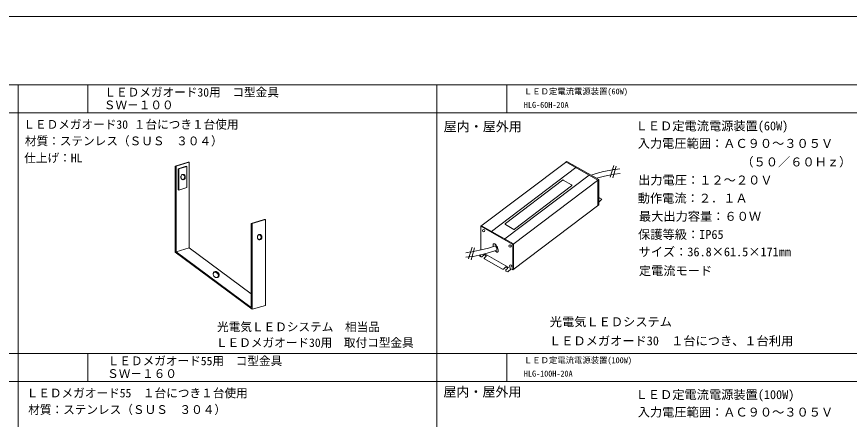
# Model space of a CAD drawing. Units: millimetres, scale not verified. Extents: x -357 to 206, y -169 to 227.
# Drawn here: x -72.8 to 106.1, y 140.3 to 226.9 of the extents above; entities that cross this region are included whole.
import ezdxf
from ezdxf.enums import TextEntityAlignment as Align

# ---------------------------------------------------------------- set-up
doc = ezdxf.new("R2010")
doc.units = ezdxf.units.MM
doc.header["$LTSCALE"] = 3
doc.linetypes.add('CHAIN1', pattern=[8, 5, -1, 1, -1])
doc.linetypes.add('DASHED1', pattern=[1.8, 1.2, -0.6])
for name, color, linetype, lineweight in [('0-0_建築図', 7, 'Continuous', 9), ('0-1', 7, 'Continuous', 18), ('0-2', 7, 'Continuous', 18)]:
    doc.layers.add(name, color=color, linetype=linetype, lineweight=lineweight)
doc.styles.add('ＭＳ ゴシック', font='')
doc.styles.get('ＭＳ ゴシック').set_extended_font_data('MS Gothic')

msp = doc.modelspace()

# ---------------------------------------------------------------- linework, layer by layer
at = {"layer": '0-0_建築図', "lineweight": 18}
for p, q in [((197.535, 212.221), (-341.965, 212.221)), ((-72.465, 212.221), (-72.465, -134.504)), ((-57.465, 212.221), (-57.465, 206.221)), ((17.535, 212.221), (17.535, -134.504)), ((32.535, 212.221), (32.535, 206.221)), ((197.535, 206.221), (-341.965, 206.221)), ((-38.501, 194.788), (-35.691, 195.643)), ((-35.691, 195.643), (-35.919, 195.643)), ((-35.691, 177.208), (-35.691, 195.643)), ((-38.729, 194.788), (-38.729, 176.283)), ((-38.501, 194.788), (-38.501, 176.353)), ((-22.151, 182.403), (-19.341, 183.258)), ((-19.341, 183.258), (-19.569, 183.258)), ((-19.341, 164.823), (-19.341, 183.258)), ((-22.379, 182.403), (-22.379, 164.377)), ((-22.151, 182.403), (-22.151, 163.968)), ((-38.501, 176.353), (-35.691, 177.208)), ((-35.691, 177.208), (-22.379, 167.319)), ((-38.729, 176.283), (-22.151, 163.968)), ((-38.501, 176.353), (-22.379, 164.377)), ((-30.257, 171.936), (-30.479, 171.838)), ((-30.231, 171.942), (-30.007, 171.949)), ((-29.434, 171.145), (-29.6, 170.838)), ((-29.426, 171.179), (-29.428, 171.368)), ((-22.151, 163.968), (-19.341, 164.823)), ((-341.965, 154.433), (197.535, 154.433)), ((-57.465, 154.433), (-57.465, 148.433)), ((32.535, 154.433), (32.535, 148.433)), ((197.535, 148.433), (-341.965, 148.433))]:
    msp.add_line(p, q, dxfattribs=at)
at = {"layer": '0-0_建築図'}
for p, q in [((-38.074, 194.185), (-36.322, 194.718)), ((-37.932, 194.145), (-38.074, 194.185)), ((-38.074, 194.185), (-38.074, 189.666)), ((-37.932, 194.145), (-36.18, 194.678)), ((-37.932, 194.145), (-37.932, 189.625)), ((-36.18, 194.678), (-36.322, 194.718)), ((-36.18, 194.678), (-36.18, 190.158)), ((-37.932, 189.625), (-38.074, 189.666)), ((-37.932, 189.625), (-36.18, 190.158))]:
    msp.add_line(p, q, dxfattribs=at)
at = {"layer": '0-0_建築図', "lineweight": 18}
for points in [[(178.999, -169.271), (206.125, -169.271), (206.125, 226.91), (-356.582, 226.91), (-356.582, -169.305)], [(-38.501, 194.788), (-38.729, 194.788), (-35.919, 195.643)], [(-22.151, 182.403), (-22.379, 182.403), (-19.569, 183.258)]]:
    msp.add_lwpolyline(points, dxfattribs=at)
for points in [[(-37.017, 192.994), (-37.1, 192.985), (-37.18, 192.959), (-37.255, 192.917), (-37.323, 192.86), (-37.382, 192.789), (-37.43, 192.707), (-37.465, 192.617), (-37.487, 192.521), (-37.494, 192.421), (-37.487, 192.322), (-37.465, 192.225), (-37.43, 192.135), (-37.382, 192.053), (-37.323, 191.983), (-37.255, 191.925), (-37.18, 191.883), (-37.1, 191.857), (-37.017, 191.849), (-36.934, 191.857), (-36.854, 191.883), (-36.778, 191.925), (-36.71, 191.983), (-36.651, 192.053), (-36.604, 192.135), (-36.569, 192.225), (-36.547, 192.322), (-36.54, 192.421), (-36.547, 192.521), (-36.569, 192.617), (-36.604, 192.707), (-36.651, 192.789), (-36.71, 192.86), (-36.778, 192.917), (-36.854, 192.959), (-36.934, 192.985)], [(-20.577, 180.069), (-20.66, 180.061), (-20.74, 180.035), (-20.816, 179.993), (-20.884, 179.935), (-20.943, 179.865), (-20.99, 179.783), (-21.026, 179.693), (-21.047, 179.596), (-21.054, 179.497), (-21.047, 179.398), (-21.026, 179.301), (-20.99, 179.211), (-20.943, 179.129), (-20.884, 179.058), (-20.816, 179.001), (-20.74, 178.959), (-20.66, 178.933), (-20.577, 178.924), (-20.494, 178.933), (-20.414, 178.959), (-20.339, 179.001), (-20.271, 179.058), (-20.212, 179.129), (-20.164, 179.211), (-20.129, 179.301), (-20.107, 179.398), (-20.1, 179.497), (-20.107, 179.596), (-20.129, 179.693), (-20.164, 179.783), (-20.212, 179.865), (-20.271, 179.935), (-20.339, 179.993), (-20.414, 180.035), (-20.494, 180.061)], [(-29.428, 170.95), (-29.364, 171.028), (-29.318, 171.119), (-29.289, 171.219), (-29.28, 171.327), (-29.29, 171.437), (-29.319, 171.548), (-29.367, 171.656), (-29.431, 171.756), (-29.509, 171.848), (-29.601, 171.927), (-29.702, 171.991), (-29.809, 172.038), (-29.92, 172.067), (-30.031, 172.077), (-30.138, 172.068), (-30.238, 172.039), (-30.329, 171.993), (-30.408, 171.929), (-30.471, 171.851), (-30.518, 171.76), (-30.546, 171.66), (-30.555, 171.552), (-30.545, 171.442), (-30.516, 171.331), (-30.469, 171.223), (-30.405, 171.123), (-30.326, 171.031), (-30.235, 170.952), (-30.134, 170.888), (-30.026, 170.841), (-29.916, 170.812), (-29.805, 170.802), (-29.698, 170.811), (-29.597, 170.84), (-29.506, 170.886)]]:
    msp.add_lwpolyline(points, close=True, dxfattribs=at)
for centre, radius, start, end in [((-37.198, 192.408), 0.532, 273.58488, 92.18094), ((-20.758, 179.484), 0.532, 273.58488, 92.18094), ((-30.229, 171.872), 0.07, 91.82796, 113.83873), ((-30.005, 171.879), 0.07, 62.0706, 91.82796), ((-30.571, 170.811), 1.279, 27.41447, 62.07059), ((-29.498, 171.368), 0.07, 0.59065, 27.41447), ((-29.496, 171.178), 0.07, 331.63878, 0.59064)]:
    msp.add_arc(centre, radius, start, end, dxfattribs=at)
at = {"layer": '0-2'}
for p, q in [((26.988, 181.818), (45.399, 195.786)), ((45.399, 195.786), (52.279, 191.874)), ((29.264, 180.718), (47.372, 194.456)), ((51.721, 193.163), (53.328, 193.587)), ((53.324, 193.586), (55.283, 193.974)), ((55.825, 194.04), (56.328, 194.085)), ((56.328, 194.085), (56.832, 194.15)), ((32.116, 179.096), (50.224, 192.834)), ((44.504, 191.76), (32.244, 182.421)), ((33.867, 177.906), (52.279, 191.874)), ((44.658, 191.77), (46.453, 190.749)), ((50.652, 192.798), (51.726, 193.164)), ((51.813, 192.138), (53.521, 192.589)), ((52.279, 191.874), (52.279, 186.432)), ((53.521, 192.589), (54.924, 192.867)), ((55.516, 192.984), (55.683, 193.017)), ((55.683, 193.017), (56.871, 193.188)), ((46.469, 190.515), (34.208, 181.176)), ((52.279, 187.794), (52.377, 187.882)), ((52.539, 187.899), (52.968, 187.656)), ((33.867, 172.465), (52.279, 186.432)), ((52.279, 187.041), (52.968, 187.656)), ((26.988, 181.818), (26.988, 176.726)), ((34.055, 181.166), (32.259, 182.187)), ((24.775, 176.294), (23.703, 176.14)), ((25.044, 175.313), (25.285, 175.353)), ((27.245, 175.741), (25.285, 175.353)), ((25.364, 176.405), (25.649, 176.461)), ((26.937, 175.68), (26.673, 175.444)), ((27.017, 175.249), (26.673, 175.444)), ((27.643, 175.681), (27.179, 175.267)), ((28.847, 176.164), (27.24, 175.74)), ((27.721, 175.061), (28.045, 175.35)), ((28.021, 175.576), (27.806, 175.698)), ((27.834, 175.896), (33.867, 172.465)), ((30.421, 176.7), (28.847, 176.164)), ((24.24, 175.241), (23.737, 175.176)), ((24.472, 175.262), (24.24, 175.241)), ((31.644, 172.618), (27.745, 174.835)), ((32.27, 173.05), (31.806, 172.635)), ((32.348, 172.43), (32.672, 172.719)), ((32.372, 172.204), (32.736, 171.997)), ((32.648, 172.945), (32.433, 173.067)), ((33.496, 172.676), (32.736, 171.997))]:
    msp.add_line(p, q, dxfattribs=at)
at = {"layer": '0-2', "linetype": 'CHAIN1'}
for p, q in [((54.776, 192.36), (55.523, 194.909)), ((55.289, 192.209), (56.036, 194.759)), ((25.081, 177.341), (24.334, 174.791)), ((25.594, 177.191), (24.847, 174.641))]:
    msp.add_line(p, q, dxfattribs=at)
at = {"layer": '0-2', "linetype": 'DASHED1'}
for p, q in [((55.247, 193.967), (55.449, 194.007)), ((55.449, 194.007), (55.825, 194.04)), ((54.924, 192.867), (55.516, 192.984)), ((25.364, 176.405), (24.735, 176.28)), ((25.044, 175.313), (24.472, 175.262))]:
    msp.add_line(p, q, dxfattribs=at)
at = {"layer": '0-2'}
for points in [[(45.243, 195.667), (52.122, 191.755), (52.122, 186.313)], [(26.988, 181.818), (33.867, 177.906), (33.867, 172.465)], [(27.134, 181.929), (34.009, 178.02), (34.009, 172.573)], [(30.078, 177.651), (28.593, 177.146), (27.052, 176.739), (25.649, 176.461)], [(30.038, 176.569), (30.134, 176.457), (30.23, 176.367), (30.323, 176.3), (30.411, 176.26), (30.49, 176.247), (30.559, 176.262), (30.616, 176.304), (30.658, 176.372), (30.684, 176.464), (30.694, 176.577), (30.687, 176.707), (30.663, 176.852), (30.624, 177.006), (30.57, 177.164), (30.503, 177.323), (30.426, 177.476), (30.339, 177.62), (30.247, 177.75), (30.151, 177.862), (30.055, 177.952), (29.962, 178.019), (29.874, 178.059), (29.795, 178.072), (29.726, 178.058), (29.67, 178.016), (29.628, 177.948), (29.601, 177.856), (29.591, 177.743), (29.598, 177.612), (29.616, 177.494)], [(30.421, 176.7), (30.427, 176.735), (30.426, 176.783), (30.419, 176.842), (30.406, 176.912), (30.388, 176.99), (30.365, 177.073), (30.337, 177.158), (30.306, 177.244), (30.272, 177.328), (30.237, 177.407), (30.201, 177.479), (30.166, 177.541), (30.132, 177.592), (30.102, 177.63), (30.078, 177.651)]]:
    msp.add_lwpolyline(points, dxfattribs=at)
for centre in [(27.537, 180.907), (33.255, 177.563), (33.36, 173.281)]:
    msp.add_circle(centre, 0.255, dxfattribs=at)
for centre, start, end in [((44.588, 191.648), 60.37534, 127.18471), ((46.384, 190.627), 307.18471, 60.37534), ((52.47, 187.778), 60.37534, 131.75246), ((32.328, 182.309), 127.18471, 240.37534), ((34.124, 181.288), 240.37534, 307.18471), ((27.736, 175.577), 60.37534, 131.75246), ((27.951, 175.454), 311.75246, 60.37534), ((27.086, 175.371), 240.37534, 311.75246), ((27.814, 174.957), 131.75246, 240.37534), ((31.713, 172.74), 240.37534, 311.75246), ((32.363, 172.945), 60.37534, 131.75246), ((32.441, 172.326), 131.75246, 240.37534), ((32.578, 172.823), 311.75246, 60.37534)]:
    msp.add_arc(centre, 0.14, start, end, dxfattribs=at)

# ---------------------------------------------------------------- texts
at = {"layer": '0-0_建築図', "style": 'ＭＳ ゴシック'}
for s, p in [('ＬＥＤメガオード30用\u3000コ型金具', (-53.931, 209.17)), ('ＳＷ－１００', (-54.049, 206.432)), ('ＬＥＤメガオード30 １台につき１台使用', (-71.348, 202.247)), ('材質：ステンレス（ＳＵＳ\u3000３０４）', (-71.01, 198.69)), ('仕上げ：HL ', (-71.146, 195.047)), ('光電気ＬＥＤシステム\u3000相当品', (-29.726, 158.71)), ('ＬＥＤメガオード30用\u3000取付コ型金具', (-29.962, 155.322))]:
    msp.add_text(s, height=1.833, dxfattribs=at).set_placement(p, align=Align.BOTTOM_LEFT)
at = {"layer": '0-1', "style": 'ＭＳ ゴシック'}
for s, height, p in [('ＬＥＤ定電流電源装置(60W)', 1.283, (36.208, 209.796)), ('HLG-60H-20A', 1.283, (36.208, 206.907)), ('屋内・屋外用', 2.053, (18.967, 201.64)), ('ＬＥＤ定電流電源装置(60W)', 1.924, (60.219, 201.871)), ('入力電圧範囲：ＡＣ９０～３０５Ｖ', 1.924, (60.669, 198.113)), ('（５０／６０Ｈｚ）', 1.924, (82.938, 194.127)), ('出力電圧：１２～２０Ｖ', 1.924, (60.755, 190.228)), ('動作電流：２．１Ａ', 1.924, (60.669, 186.328)), ('最大出力容量：６０Ｗ', 1.924, (60.929, 182.429)), ('保護等級：IP65', 1.924, (60.755, 178.53)), ('サイズ：36.8×61.5×171mm', 1.924, (60.832, 174.789)), ('定電流モード', 1.924, (60.917, 170.725)), ('光電気ＬＥＤシステム', 1.924, (41.775, 159.749)), ('ＬＥＤメガオード30\u3000１台につき、１台利用', 1.924, (41.604, 155.647)), ('ＬＥＤメガオード55用\u3000コ型金具', 1.833, (-53.219, 151.397)), ('ＬＥＤ定電流電源装置(100W)', 1.283, (36.208, 151.998)), ('ＳＷ－１６０', 1.833, (-53.337, 148.659)), ('HLG-100H-20A', 1.283, (36.208, 149.119)), ('ＬＥＤメガオード55\u3000１台につき１台使用', 1.833, (-70.636, 144.475)), ('屋内・屋外用', 2.053, (18.889, 144.593)), ('ＬＥＤ定電流電源装置(100W)', 1.924, (60.219, 144.084)), ('材質：ステンレス（ＳＵＳ\u3000３０４）', 1.833, (-70.297, 140.918)), ('入力電圧範囲：ＡＣ９０～３０５Ｖ', 1.924, (60.669, 140.326))]:
    msp.add_text(s, height=height, dxfattribs=at).set_placement(p, align=Align.BOTTOM_LEFT)

doc.saveas('drawing.dxf')
